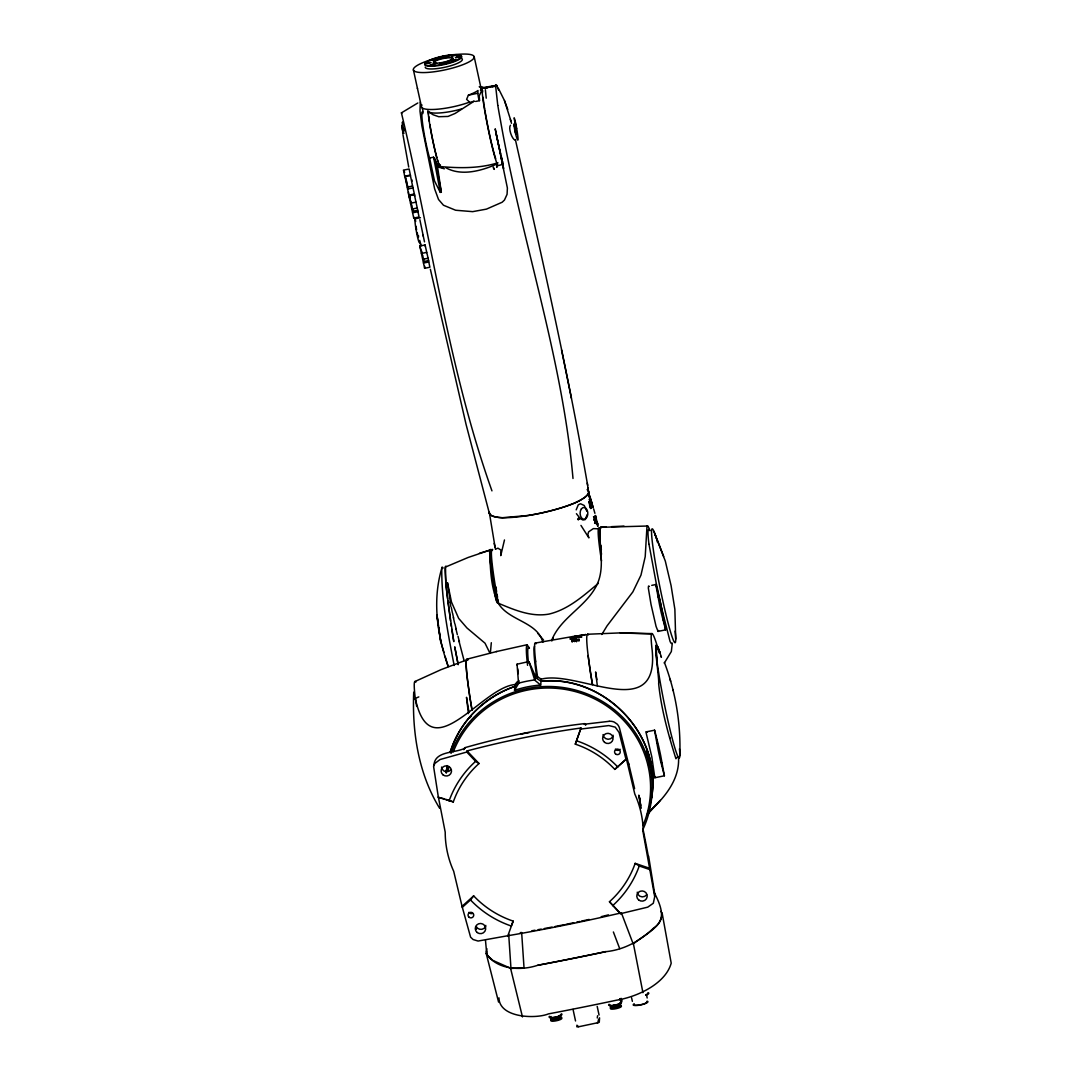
<?xml version="1.0" encoding="UTF-8"?>
<svg xmlns="http://www.w3.org/2000/svg" width="1081" height="1081" viewBox="0 0 1081 1081"><rect width="100%" height="100%" fill="white"/><g stroke="black" fill="none" stroke-linecap="round" stroke-linejoin="round"><path stroke-width="1.5" d="M679.814 755.754C680.935 724.054 675.76 692.124 664.41 662.477M579.024 640.992L578.767 639.209L576.268 639.587L576.524 640.776L576.295 638.871L574.416 639.155L574.646 641.641M574.389 639.871C568.687 640.938 577.024 641.506 578.767 639.803M433.94 765.564C434.467 750.714 454.723 753.389 464.722 748.295L464.816 747.701A497.557 324.624 -14.7 0 1 584.375 723.635L585.794 724.513M655.045 895.892L648.6 856.084M502.908 161.799L502.557 164.393L498.409 165.555A40.105 2.703 78.6 0 1 488.882 132.287A40.105 2.703 78.6 0 1 482.085 88.223L495.611 85.899L497.787 105.37M576.268 639.587L576.295 638.871M574.416 639.155L574.646 641.06L572.146 641.452M419.86 219.713L424.495 241.86M460.317 55.104L458.952 55.334L460.384 54.955M413.726 692.151C412.023 732.04 418.428 773.847 439.656 808.291M678.571 758.159C679.409 779.442 665.22 796.751 650.613 810.466L655.708 805.102L647.141 814.993M435.319 160.785A224.672 22.728 79.1 0 1 441.332 192.364L437.44 166.096A29.917 3.04 79.1 0 1 435.332 160.785L433.549 157.204L429.576 158.002A27.538 2.554 78.9 0 1 423.793 131.558A27.538 2.554 78.9 0 1 422.022 112.627A27.538 1.149 78.3 0 1 422.901 113.613M534.514 646.492L534.663 644.6M572.362 639.02L573.498 639.263M490.396 652.735L491.315 642.709M412.604 212.808L408.915 195.81L414.388 194.715L417.752 210.322A95.898 20.58 -12.2 0 0 417.955 211.727L419.077 216.984L413.739 218.065L412.604 212.808L417.955 211.727M412.834 210.376L412.983 208.957L413.55 211.579M413.739 218.065L413.834 217.092M420.428 217.713L415.118 218.781C413.996 222.362 419.82 250.738 419.779 240.347M418.577 235.847L418.374 237.496L417.982 236.226M423.482 263.034L419.806 246.036L425.076 244.982L428.603 260.562A110.532 23.728 -12.2 0 0 428.765 261.98L429.914 267.223L424.63 268.291L423.482 263.034L428.765 261.98M423.725 260.602L423.86 259.183M444.183 56.698L444.75 56.293A31.092 6.675 -12.2 0 1 469.749 61.522A31.092 6.675 -12.2 0 1 417.158 72.103A31.092 6.675 -12.2 0 1 444.21 56.401M424.63 268.291L424.819 266.358M480.464 90.101L481.437 91.169L479.167 95.912C480.626 108.222 476.91 92.885 478.005 90.52A31.092 6.675 -12.2 0 1 468.411 95.155L466.614 99.344L469.546 102.127A31.092 6.675 -12.2 0 1 435.251 109.384A31.092 6.675 -12.2 0 1 422.009 105.019M482.275 88.466L482.126 87.791A40.105 2.703 78.6 0 1 482.748 87.061M492.395 86.845L495.774 86.169L495.787 84.899A39.592 2.662 78.6 0 1 496.949 85.872M496.936 166.204L496.814 167.366L496.841 163.65L497.044 165.055M540.676 685.07L534.771 680.192L528.987 661.707L533.419 671.774A74.832 6.945 71.8 0 1 534.825 675.071L541.257 679.165L540.676 685.07A103.492 100.844 5.6 0 0 514.542 690.327L515.11 684.543L517.029 681.935M514.542 690.327L518.542 683.462L518.826 680.544L514.934 686.408C484.599 696.799 459.344 721.622 450.223 752.579M534.771 680.192L535.19 675.963M588.672 496.665L589.875 496.22L591.875 503.016L589.618 503.584L590.158 506.935M589.267 503.327L589.05 501.787L589.861 501.611L590.564 503.935L589.564 504.138M589.996 500.165L590.604 499.571L591.131 500.408L590.956 502.111M590.767 505.949L589.821 506.692L590.767 505.949L591.469 508.273L590.388 508.489M576.957 1025.153L576.795 1026.761L577.903 1026.923L597.752 1022.734L598.658 1019.207M577.781 1026.031L578.632 1026.599M597.577 1015.748L597.28 1017.991M646.046 753.849L647.424 753.849L646.776 753.43M646.979 753.092L645.911 751.633M647.195 756.754L647.951 756.051L646.546 756.335M647.951 758.578L648.654 758.43L647.478 753.281M648.654 758.43L648.005 758.146M649.14 765.591L650.613 764.456L649.33 759.443L650.37 767.01L650.613 764.456M651.762 774.199L651.411 770.699L650.005 770.983M651.357 777.428L652.113 776.861L651.411 777.009M570.173 639.384L572.646 638.439M446.237 773.037L447.102 765.578M591.469 505.449L592.415 505.313L592.185 506.381L589.875 496.22M587.199 514.502L585.172 519.65L582.902 519.988L580.213 518.583L576.43 513.691M446.264 771.293L447.318 765.686M650.154 868.475L635.169 863.354A96.114 93.642 5.6 0 1 609.454 901.743L620.386 913.715L647.735 907.148L653.302 903.27L654.708 896.73L643.263 833.127A99.047 96.506 5.6 0 0 634.777 793.981L626.412 758.93L614.805 769.402A96.114 93.642 5.6 0 0 575.295 744.147L581.024 727.999A949.091 924.768 5.6 0 0 467.06 750.93L466.762 752.038L475.613 761.348L479.018 763.524A96.114 93.642 5.6 0 0 453.304 801.913L438.386 797.346L433.589 766.524L434.819 763.456L440.089 759.524L466.762 752.038M650.316 803.588C666.626 739.431 606.117 673.882 541.054 681.26L535.054 677.382M576.187 509.854L578.294 504.773L580.565 503.773L584.24 505.489L586.861 511.218M585.672 725.135L584.375 723.635M443.142 568.066A61.914 4.27 78.6 0 0 442.115 567.187C432.103 599.644 437.062 635.02 448.21 666.585L445.088 656.235M579.254 637.804L579.146 636.074L581.335 635.75L581.592 636.939A80.913 5.446 78.6 0 0 581.483 637.29M441.764 567.552C441.372 600.468 447.993 633.263 454.155 665.491M650.37 802.075L651.1 798.994M651.465 797.467L651.586 796.954C662.491 734.175 603.536 674.801 541.04 681.246M485.41 926.93L485.788 925.404M612.778 736.783L613.157 735.256M581.335 635.75L581.078 637.033L569.93 638.101L578.997 636.628M587.105 489.652A53.455 11.472 -12.2 0 1 588.55 491.652L590.212 499.517L588.361 493.26A53.55 11.499 -12.2 0 1 573.808 503.354A53.523 11.486 -12.2 0 1 528.096 515.488L502.516 517.704A53.564 11.513 -12.1 0 1 489.328 512.489L495.274 548.432M648.33 811.263L649.992 805.129M498.949 997.844C499.3 1018.099 536.014 1019.059 548.472 1013.883A664.166 142.57 -12.2 0 0 616.481 1000.209C636.047 997.155 665.288 984.386 671.206 963.171L662.18 913.35L660.896 911.364M658.599 630.48L658.032 631.399L656.059 626.399L651.019 604.387L648.316 587.996L648.532 586.01L649.411 586.415M655.343 776.617L654.816 777.766L651.816 756.876L645.911 731.918L654.654 730.202L658.707 746.431A58.779 3.959 78.6 0 1 660.626 755.295L664.396 775.78L654.816 777.766M495.422 549.297L497.882 548.135L500.949 550.08L500.746 555.634L504.476 539.96M551.715 640.236C560.877 616.819 587.875 606.09 597.793 582.875C604.982 565.255 598.698 546.162 600.212 527.92A69.941 4.31 80.1 0 1 601.171 527.65M486.869 948.645L486.22 953.564L498.584 1002.114M515.232 140.206C511.867 139.314 508.111 127.923 510.475 125.234M507.611 936.403L513.178 921.12A96.114 93.642 5.6 0 1 473.667 895.865L462.06 906.337L470.6 937.173L473.113 939.538L478.072 941.051L508.002 935.7A1898.479 1849.821 5.6 0 0 620.251 913.107L620.386 913.715M575.295 744.147L581.024 727.999M450.088 752.39C459.493 721.608 484.504 696.61 514.934 686.408M417.82 102.992L401.416 112.856C431.508 238.401 448.385 368.553 491.95 490.869M513.178 921.12L511.299 926.025A100.641 98.06 5.6 0 1 470.505 899.946L462.236 907.391M677.76 756.497L675.922 758.754C668.355 734.661 661.18 709.082 658.64 683.624C659.707 678.787 649.911 620.791 661.423 657.343L661.018 656.383M647.357 814.074L647.654 813.398M551.823 641.006L553.121 638.101M458.371 55.185L459.033 55.361L457.493 55.523M614.805 769.402L626.412 758.93M601.806 634.506L607.022 625.913L632.858 591.902L640.979 575.119L645.208 556.688L646.992 526.285A61.914 4.175 78.6 0 1 650.005 530.717M590.564 503.935L590.915 503.314L591.469 508.273M526.204 662.153L517.056 664.207L518.542 683.462M463.79 749.673L464.722 748.295M589.861 501.611L589.01 502.152M463.884 749.052L464.816 747.701M589.564 502.043L590.267 504.354L589.469 505.07M664.275 663.139L671.342 651.519L672.301 643.357M470.505 899.946L473.667 895.865M452.682 58.428L452.169 59.293A9.499 2.04 -12.2 0 1 449.25 60.941M469.397 718.216L471.127 716.217M650.654 810.426L660.234 800.399M574.97 636.331L585.78 634.561L574.97 636.331L575.227 637.52M598.334 583.362C583.524 595.739 568.309 609.481 549.053 614.076C531.082 617.359 513.597 609.616 497.382 602.833M469.762 102.506L474.316 101.101L455.142 113.437L448.034 116.437L438.737 116.721L433.089 114.748L428.076 111.505L428.441 112.708A27.538 1.851 78.6 0 0 428.535 114.316M510.313 119.383L511.516 123.329M460.006 56.834L455.412 57.685L460.925 56.226L459.871 56.239M486.22 953.564C496.963 969.914 520.758 970.981 537.825 965.252A664.166 142.57 -12.2 0 0 605.833 951.672C624.291 949.848 640.493 940.713 653.627 928.038C667.288 919.62 660.126 904.405 654.532 893.055M441.886 56.725C438.954 59.455 452.263 54.401 441.886 56.725A18.985 4.081 -12.2 0 1 443.169 56.442L443.859 55.928M497.152 163.893C481.788 170.866 461.155 176.541 445.696 167.636M455.979 55.658L456.993 55.253M415.036 681.476L441.021 669.666L467.451 659.64A80.832 5.432 78.6 0 0 466.519 660.437M447.602 599.009L445.764 583.524L447.534 582.848L451.48 602.049L458.655 618.359L466.992 628.007L485.031 643.209L489.517 652.343M515.11 684.543C481.342 687.178 430.535 770.902 415.253 698.137A69.63 4.689 78.6 0 1 415.861 682.165M489.855 550.134L468.1 557.485L445.521 567.039L445.764 583.524M456.493 55.523L457.533 55.104M614.508 1005.749L616.67 1004.965L611.981 1005.776M608.441 914.864L601.279 916.674M479.478 553.269L491.004 549.824A69.968 5.094 77.2 0 0 489.639 551.378C490.409 567.809 490.598 584.956 496.855 600.387C505.665 620.899 537.257 620.562 542.851 642.303M557.674 1019.802L553.769 1020.302M457.277 55.266L459.52 54.874M595.145 519.718C598.198 519.069 594.307 511.381 595.05 518.353M472.1 710.136A81.251 5.459 78.6 0 1 467.073 659.14L496.882 651.465M597.374 1023.031L599.266 1022.234L599.563 1017.802M482.126 87.791L495.652 85.467M496.233 651.613L526.866 644.776M596.036 520.853C599.117 526.42 597.888 530.582 596.226 519.42M594.618 523.082L595.942 523.177L594.888 523.393M658.032 631.399L665.612 629.858L661.802 609.225A58.833 3.959 78.6 0 0 660.018 600.982L655.91 584.537L651.748 585.361M479.194 86.75L480.667 86.656L481.437 90.169L480.64 90.331M479.937 87.021L480.721 86.858L474.181 56.725M484.977 87.926L487.693 87.372M490.396 86.831L495.814 85.737M485.612 88.21L487.869 87.75M480.599 89.912L481.437 90.169M468.411 95.155L477.734 93.277M475.626 101.465L479.545 100.668M404.348 129.761L402.686 130.098L402.24 125.234L402.7 128.558L403.983 128.95M402.497 129.49L404.132 129.152M402.51 130.274L404.105 130.639M403.916 133.274C402.146 133.868 402.213 129.585 404.091 130.909M402.97 133.017L403.713 132.868M403.348 170.149L409.131 168.987L410.361 175.068L404.672 176.217L403.618 170.582M404.672 176.217L410.442 175.662A104.776 19.053 -10.8 0 1 410.415 175.054M414.239 194.012L408.767 195.121L407.253 187.148L412.577 186.081L414.591 194.877M407.456 189.053L412.983 187.932M410.523 203.228L415.942 202.147M412.239 209.011L417.252 207.998M412.753 211.322L417.752 210.322M421.414 253.467L426.684 252.4M423.13 259.237L428.103 258.237M423.63 261.561L428.603 260.562M591.023 502.881L591.82 502.719L593.037 507.448L592.415 505.313M589.523 504.503L590.267 504.354M590.848 504.719L591.645 504.557M590.618 504.868L592.361 504.516M590.591 505.192L592.402 504.827M592.05 507.178L593.037 506.989M593.496 516.704L594.861 516.799L595.766 519.623L596.063 521.258L594.861 521.501M593.766 517.015L594.861 516.799M593.928 519.069L594.942 518.866L594.523 516.488M594.199 519.38L595.293 519.164M594.564 519.866L595.766 519.623M593.78 520.245L595.199 520.501L595.563 522.88M595.847 522.082L597.117 521.826A115.181 25.012 -10.4 0 1 597.334 522.731L597.752 524.407A116.572 24.89 -7.6 0 0 597.536 523.515M445.831 583.781L447.534 582.848M645.857 752.065L646.56 751.917M646.654 755.349L648.046 755.065M646.587 755.903L647.992 755.633M648.884 761.281L649.586 761.132M648.641 762.983L650.032 762.7M648.451 764.875L649.843 764.591M649.965 771.415L651.37 771.131M535.433 643.046L575.335 636.087L575.619 637.304M589.213 499.287L590.334 499.071M457.371 55.685L459.033 55.672M616.156 1008.06L613.143 1008.046M573.214 638.331L575.43 638.047M574.673 640.344L576.551 640.06M577.781 640.587L579.024 640.398M589.956 505.138L591.402 504.922M589.888 505.692L591.05 505.516M596.185 523.717L597.496 523.515L597.117 521.826M581.592 636.939L579.402 637.263L579.146 636.074M581.24 728.999L608.806 725.567L615.265 727.148L619.089 732.472L626.061 759.565M584.253 724.243L609.211 721.311M589.307 499.99L590.807 499.827L591.793 504.07L590.807 499.827M444.345 168.785L437.413 166.798M655.802 584.537L659.613 605.171A58.833 3.959 78.6 0 0 661.396 613.413L665.612 629.858M541.257 679.165C577.795 669.517 659.153 723.986 652.181 650.316A69.833 4.702 78.6 0 1 657.572 647.222M606.063 527.001L600.617 527.312L647.654 526.015M520.312 932.606L521.65 932.525L524.028 967.873L510.962 968.441L492.841 960.401L487.788 955.807L486.693 953.456L485.491 940.443M611.549 526.663L623.98 526.109M587.942 634.236L619.481 632.925L651.559 633.898M620.237 632.98L652.086 633.601M439.967 166.555C459.344 168.231 479.153 168.622 497.936 162.799A37.389 2.513 78.6 0 1 497.584 162.88M442.805 167.758L437.44 166.096M401.416 112.856L402.132 112.951M664.396 775.78L660.207 759.524A58.779 3.959 78.6 0 1 658.288 750.66L654.518 730.175M528.555 647.33L529.433 648.019M597.225 528.758L593.32 528.623L588.632 531.825L587.834 534.555L588.902 537.892L580.956 525.407M438.386 797.346L444.318 798.832M445.818 799.345L453.304 801.913M635.169 863.354L639.249 865.976L649.924 869.624M420.279 102.154L419.996 111.14L421.874 125.842L434.63 188.864L438.521 199.485L443.48 205.241L455.642 210.241L472.667 211.646L486.423 209.133L502.152 202.242L504.462 200.053L507.07 194.323L507.394 188.053L495.193 128.842L503.611 168.555L501.192 157.718M646.411 731.796L647.114 732.229M587.686 634.29L588.51 634.885M527.136 644.844L529.231 647.924M594.942 518.866L594.347 518.434L594.604 520.083M467.073 659.14L468.046 659.937M537.919 633.52L543.554 640.033M596.063 521.258L595.942 523.177M467.06 750.93L479.018 763.524M609.454 901.743L620.251 913.107M536.311 643.681L535.703 643.114A83.251 5.581 78.3 0 0 534.609 644.344M493.368 167.893L494.301 169.379L493.274 167.055M404.699 172.352L404.159 171.474M405.861 178.162L405.402 177.419L407.01 184.81L406.605 180.919M498.355 88.304L504.462 100.56L510.908 120.869M591.618 502.016L590.848 500.368M679.463 748.849A57.631 3.878 78.6 0 1 671.896 737.215A57.631 3.878 78.6 0 1 657.018 661.572L656.099 645.33L657.748 646.654L660.032 652.721M655.059 534.419L665.315 561.093L671.085 585.605L674.868 609.279L675.706 639.087M653.91 531.393L663.666 556.445M621.332 912.729L633.169 943.848M613.373 931.971L619.697 948.618M507.759 109.465L504.462 100.56M646.614 751.498L647.897 756.619M589.753 505.003L590.253 506.597M489.396 513.448L466.087 424.468L430.373 269.318M659.64 651.951L656.316 645.195L655.735 649.086L657.018 661.572M647.951 756.051L648.303 757.24M438.602 627.21L440.737 641.682L443.953 652.343M595.928 517.556L595.901 518.191M593.631 508.854L594.915 513.326M408.915 195.81L410.104 199.85M410.699 201.863L411.293 203.89L410.794 200.904M419.806 246.036L420.995 250.076M421.576 252.103L422.171 254.116L421.671 251.13M670.085 679.26L670.625 681.273M672.882 689.624L673.152 690.624M669.666 736.945L670.058 738.418M464.1 660.68L458.844 640.614M422.266 108.262L423.252 112.005M596.009 517.502L596.685 520.704M628.723 764.389L619.508 728.216A9.526 9.283 5.6 0 0 617.008 723.973L614.197 722.081A9.526 9.283 5.6 0 0 609.211 721.311M457.317 634.574L455.844 628.48M510.651 968.617L522.461 1016.924M462.06 906.337L453.696 871.286A99.047 96.506 5.6 0 1 445.21 832.14L438.318 796.792M628.52 762.997L634.601 788.603M422.995 235.239L423.198 236.104M515.38 139.571C541.27 254.562 567.566 369.58 587.713 485.747L587.28 483.112M413.428 69.968L417.482 88.588M454.574 623.021L453.371 617.575M661.221 606.536L670.017 641.29A58.09 3.905 78.6 0 0 671.896 643.141M480.586 86.466L481.315 89.777M517.11 664.139L517.286 665.274M417.388 88.156L421.387 106.397M494.193 543.405L495.044 547.297M589.05 501.787L589.307 502.962M589.645 505.881L589.821 506.692M496.017 133.504L496.125 133.99A40.308 1.689 78.3 0 0 499.827 150.245M576.835 636.047L577.105 637.236M576.268 640.182L576.524 641.776M571.89 640.263L572.146 642.033M443.818 57.361L444.088 56.253A18.985 4.081 -12.2 0 1 445.453 55.996M646.397 994.385L647.181 998.006M631.574 997.709L632.371 1001.33M597.185 1006.37L599.063 1015.045M415.118 218.781L415.685 221.416M420.982 245.887L420.185 242.185L420.685 245.171M404.997 176.757L407.253 187.148M417.158 232.51L417.725 235.104M573.038 1009.397L575.538 1020.977M571.417 398.227L561.539 349.96M425.076 244.982L425.36 246.373M656.424 584.308L649.005 544.297M416.59 229.902L416.023 226.294M458.087 664.126L454.723 646.843L458.195 664.707M412.577 186.081L410.442 175.662M452.331 612.603L451.358 607.698M429.576 158.002L434.508 180.919L440.291 192.472A223.862 22.687 79.1 0 0 433.549 157.204M408.713 167.082L402.943 134.598M642.925 992.669L633.452 943.902C643.276 935.051 661.342 928.201 662.18 913.35M641.263 808.21L638.817 795.13L640.547 805.534L639.763 797.832L640.033 804.291M450.52 603.117L447.561 583.429M416.685 706.461L415.28 698.407L418.806 696.894M409.794 194.931L410.294 197.918M422.725 255.292L423.198 258.143M411.834 205.066L412.307 207.917M451.75 629.277L453.804 641.641L447.791 600.766M588.267 490.301L587.807 486.855L587.915 488.004M450.872 623.548L451.304 626.372M588.307 489.869L588.618 492.598A54.212 11.634 -12.2 0 1 573.957 503.368L570.146 504.827A54.239 11.648 -12.2 0 1 506.03 517.731L502.368 517.772A54.226 11.634 -12.2 0 1 489.288 512.38M450.466 620.791L446.588 589.929A203.674 13.702 78.6 0 1 446.169 585.524M440.737 641.682L436.954 614.886L438.373 625.602M651.411 770.699L652.059 777.293M588.132 655.518L590.131 670.652A83.548 5.621 78.6 0 0 592.429 684.611M415.428 699.61L415.293 698.529M597.374 686.111L595.604 671.95A83.548 5.621 78.6 0 0 596.874 679.706M517.718 668.882L518.285 673.679M407.794 185.851L408.118 188.932M408.442 192.026L408.767 195.121M468.411 713.609L466.506 697.299A82.602 5.554 78.6 0 0 469.019 712.352M485.369 89.696L486.22 98.168M402.659 130.139L402.186 125.342L402.632 130.936M403.051 129.139L403.24 131.085M403.024 131.963L403.159 133.422M402.835 131.558L402.456 122.018L402.713 124.842M476.41 929.336L476.153 926.417A5.216 5.094 5.6 0 0 485.558 926.606M508.678 934.025L510.962 968.441M572.998 478.478C562.242 356.365 521.191 239.469 500.219 119.005A39.592 2.662 78.6 0 1 497.828 105.492M486.545 951.05L486.693 953.456M446.804 55.766A18.985 4.081 -12.2 0 1 461.128 58.009A18.985 4.081 -12.2 0 1 436.994 65.806A18.985 4.081 -12.2 0 1 426.211 62.428M426.792 62.036A18.985 4.081 -12.2 0 1 433.049 59.212M434.197 58.82A18.985 4.081 -12.2 0 1 436.616 58.063M437.886 57.698A18.985 4.081 -12.2 0 1 440.494 57.036M434.981 63.266A9.499 2.04 -12.2 0 1 441.521 58.901A9.499 2.04 -12.2 0 1 452.439 58.928M448.129 61.347A9.499 2.04 -12.2 0 1 445.588 62.117M444.223 62.455A9.499 2.04 -12.2 0 1 440.116 63.198M436.616 63.428A9.499 2.04 -12.2 0 1 435.711 63.374M452.507 58.793A9.972 2.135 -12.2 0 1 436.481 63.117A9.972 2.135 -12.2 0 1 439.805 58.766A9.972 2.135 -12.2 0 1 452.79 58.428M495.706 158.731A37.389 2.513 78.6 0 1 484.977 110.803M484.72 109.249A37.389 2.513 78.6 0 1 484.018 104.803M483.815 103.411A37.389 2.513 78.6 0 1 483.018 97.304M482.626 92.155A37.389 2.513 78.6 0 1 482.666 90.601M440.332 164.785A29.538 1.986 78.6 0 1 434.576 148.894A29.538 1.986 78.6 0 1 428.076 111.505L428.184 111.465A25.633 5.5 -12.2 0 1 427.873 110.843M461.56 108.951A25.633 5.5 -12.2 0 1 429.238 112.181M439.413 164.528A27.538 1.851 78.6 0 1 438.629 163.069M438.116 161.65A27.538 1.851 78.6 0 1 437.521 159.799M436.873 157.556A27.538 1.851 78.6 0 1 429.873 124.531M429.414 121.491A27.538 1.851 78.6 0 1 428.725 116.343M461.519 58.415A18.985 4.081 -12.2 0 1 446.642 66.846A18.985 4.081 -12.2 0 1 425.225 67.157M414.672 196.201A215.227 131.22 -8.4 0 1 414.388 194.715M496.99 85.926A39.538 2.648 78.6 0 1 498.503 90.047M587.956 490.328A54.212 11.634 -12.2 0 1 588.659 492.166M437.575 164.204A27.538 1.851 78.6 0 1 434.535 157.826M437.967 164.001A29.538 1.986 78.6 0 1 435.103 160.596M502.273 159.664A40.308 1.689 78.3 0 1 501.53 156.988M500.706 153.826A40.308 1.689 78.3 0 1 500.125 151.489M411.969 181.23A107.195 61.874 -14.2 0 1 411.915 179.851M498.017 601.509A69.481 4.675 78.6 0 1 492.733 549.743M601.522 560.917A69.481 4.675 78.6 0 1 600.347 529.501M445.804 581.375A212.187 14.269 78.6 0 1 445.507 577.497A221.646 14.904 78.6 0 1 445.183 572.173L445.183 572.173A62.13 4.175 78.6 0 1 446.291 566.512M527.555 665.328A83.507 5.635 79 0 1 527.109 644.749M601.36 549.972A68.833 4.243 80.1 0 1 600.847 545.189M600.293 539.122A68.833 4.243 80.1 0 1 600.495 528.339M601.522 554.269A68.833 4.635 78.6 0 1 600.455 528.555M660.937 604.792A58.185 0.959 78 0 1 656.572 584.537M648.911 543.946A58.104 3.919 78.6 0 1 649.546 530.393M535.69 661.802A83.399 5.527 78.8 0 1 534.622 646.979M537.676 677.692A83.494 5.635 78.6 0 1 535.379 660.586M592.523 684.368A81.805 5.5 78.6 0 1 587.969 634.385M528.46 662.815A80.683 5.432 78.7 0 1 528.555 647.33M536.635 676.557A80.562 5.419 78.6 0 1 536.217 673.625M536.162 673.179A80.562 5.419 78.6 0 1 534.5 646.397M495.922 595.212A68.468 5.094 77.1 0 1 491.044 550.77M496.03 595.442A68.535 4.608 78.6 0 1 491.855 550.715M496.206 600.86A72.062 6.081 76.7 0 1 494.53 592.82M497.057 602.576A72.157 4.851 78.6 0 1 495.76 595.415M498.503 602.793A52.212 3.513 78.6 0 1 498.003 599.969M497.53 597.185A52.212 3.513 78.6 0 1 497.084 594.482M496.598 591.537A52.212 3.513 78.6 0 1 495.882 586.888M459.466 642.033A68.035 3.702 74.4 0 1 458.006 636.29M456.236 629.318A94.574 8.878 73.2 0 1 454.966 623.913M453.601 618.075A123.639 14.323 72.2 0 1 452.561 613.116M450.885 606.63A150.881 17.891 72.1 0 1 450.047 602.063M675.125 631.088A58.063 3.905 78.6 0 1 668.599 624.98A58.063 3.905 78.6 0 1 653.235 549.04A58.063 3.905 78.6 0 1 656.397 538.541M656.748 539.73A58.063 3.905 78.6 0 1 657.491 542.297M657.937 648.505A69.833 4.702 78.6 0 1 659.113 652.681M466.343 661.383A80.832 5.432 78.6 0 0 467.6 680.476L469.519 695.097A82.602 5.554 78.6 0 0 472.032 710.352M451.115 753.281A103.492 100.844 5.6 0 1 586.969 693.84A103.492 100.844 5.6 0 1 643.209 828.83M446.25 772.55A103.492 100.844 5.6 0 1 447.439 766.024M518.529 683.206A108.235 105.465 5.6 0 1 534.717 679.949M639.249 865.976A100.641 98.06 5.6 0 1 612.697 905.621M449.061 800.994A100.641 98.06 5.6 0 1 475.613 761.348M576.997 740.944A100.641 98.06 5.6 0 1 617.805 767.024M589.145 919.431A639.668 310.085 -13.5 0 1 581.416 921.12M579.875 921.444A639.668 310.085 -13.5 0 1 576.781 922.107M573.687 922.755A639.668 310.085 -13.5 0 1 565.958 924.35M564.417 924.66A639.668 310.085 -13.5 0 1 555.134 926.485M552.04 927.079A639.668 310.085 -13.5 0 1 548.945 927.674M547.405 927.957A639.668 310.085 -13.5 0 1 544.311 928.538M541.203 929.106A639.668 310.085 -13.5 0 1 538.108 929.674M535.014 930.228A639.668 310.085 -13.5 0 1 531.92 930.768M605.86 951.564A664.477 142.638 -12.2 0 1 537.825 965.252M642.938 828.776A521.718 146.719 81.5 0 1 648.141 855.274M521.096 734.161A98.533 96.006 5.6 0 1 529.285 732.58M643.249 828.492A98.533 96.006 5.6 0 1 643.181 831.559M453.317 751.808A101.938 99.33 5.6 0 1 585.997 695.097A101.938 99.33 5.6 0 1 642.979 825.506M448.034 771.212A101.938 99.33 5.6 0 1 448.899 766.591M472.559 913.364A2.851 2.77 5.6 0 1 468.924 912.337M450.912 769.726A5.216 5.094 5.6 0 1 441.521 767.091M612.454 737.201A5.216 5.094 5.6 0 1 603.049 734.58M620.116 749.282A2.851 2.77 5.6 0 1 615.427 749.106M646.614 894.838A5.216 5.094 5.6 0 1 637.222 892.217M561.336 1013.789A6.648 1.432 -12.2 0 1 555.661 1017.059A6.648 1.432 -12.2 0 1 549.513 1016.302M560.377 1014.654A5.891 1.27 -12.2 0 1 559.404 1016.572A5.891 1.27 -12.2 0 1 551.702 1018.113A5.891 1.27 -12.2 0 1 551.067 1016.532M559.796 1015.613A4.27 0.919 -12.2 0 1 553.472 1017.613M559.485 1017.572A3.797 0.811 -12.2 0 1 556.229 1019.437A3.797 0.811 -12.2 0 1 552.729 1019.005M559.363 1016.275A3.797 0.811 -12.2 0 1 555.972 1018.072A3.797 0.811 -12.2 0 1 552.256 1017.802M559.282 1016.032A4.27 0.919 -12.2 0 1 556.188 1018.126A4.27 0.919 -12.2 0 1 552.067 1017.653M558.985 1016.991A5.608 1.203 -12.2 0 1 560.499 1018.478A5.608 1.203 -12.2 0 1 552.377 1020.302A5.608 1.203 -12.2 0 1 552.567 1018.437M560.836 1017.91A5.608 1.203 -12.2 0 1 559.917 1019.734A5.608 1.203 -12.2 0 1 552.58 1021.207A5.608 1.203 -12.2 0 1 551.972 1019.694M620.926 1001.736A6.648 1.432 -12.2 0 1 615.251 1005.006A6.648 1.432 -12.2 0 1 609.103 1004.249M619.981 1002.6A5.891 1.27 -12.2 0 1 615.711 1005.506A5.891 1.27 -12.2 0 1 610.035 1004.83M619.386 1003.56A4.27 0.919 -12.2 0 1 617.589 1004.6M616.521 1004.938A4.27 0.919 -12.2 0 1 613.076 1005.56M619.075 1005.519A3.797 0.811 -12.2 0 1 615.819 1007.397A3.797 0.811 -12.2 0 1 612.319 1006.952M618.954 1004.222A3.797 0.811 -12.2 0 1 615.994 1005.925A3.797 0.811 -12.2 0 1 611.724 1005.965M618.873 1003.979A4.27 0.919 -12.2 0 1 616.211 1005.979A4.27 0.919 -12.2 0 1 611.373 1005.843M618.575 1004.938A5.608 1.203 -12.2 0 1 620.318 1006.303A5.608 1.203 -12.2 0 1 612.562 1008.235A5.608 1.203 -12.2 0 1 611.373 1006.735M618.778 1005.843A5.608 1.203 -12.2 0 1 620.508 1007.208A5.608 1.203 -12.2 0 1 612.765 1009.141A5.608 1.203 -12.2 0 1 611.562 1007.641M621.17 998.344A5.891 1.27 -12.2 0 1 619.926 999.06M619.926 998.844A4.27 0.919 -12.2 0 1 619.872 999.439M619.535 999.641A5.608 1.203 -12.2 0 1 620.899 1000.965M621.224 1000.628A5.608 1.203 -12.2 0 1 621.102 1001.884M647.073 1001.155A7.594 1.635 -12.2 0 1 640.398 1004.992A7.594 1.635 -12.2 0 1 634.209 1003.736M646.587 1002.6A6.648 1.432 -12.2 0 1 639.628 1004.925A6.648 1.432 -12.2 0 1 634.088 1004.776M647.033 1001.817A6.648 1.432 -12.2 0 1 646.992 1002.182M647.938 992.642A7.594 1.635 -12.2 0 1 645.654 995.29M647.451 994.088A6.648 1.432 -12.2 0 1 645.627 995.033M513.813 124.301L515.002 131.571A18.985 1.284 78.6 0 0 518.002 139.638A18.985 1.284 78.6 0 0 515.786 123.558C510.597 103.208 519.907 144.611 513.813 124.301M578.416 518.218L578.227 519.542L578.416 518.218M578.213 519.502L579.511 518.948L578.227 519.542M515.529 124.072L516.448 128.693L515.529 124.072M515.002 129.382L515.934 134.003L515.002 129.382M657.883 593.928L658.653 597.807L657.883 593.928M662.788 616.589L663.572 620.467L662.788 616.589M656.653 739.809L657.397 743.498L656.653 739.809M661.558 762.456L662.302 766.159L661.558 762.456M426.36 63.32L430.751 62.509L426.36 63.32M430.873 60.09L435.278 59.279L430.873 60.09M430.414 64.819L434.805 64.009L430.414 64.819M440.656 63.725L445.048 62.914L440.656 63.725M451.561 55.928L455.952 55.117L451.561 55.928M451.101 60.658L455.493 59.847L451.101 60.658M434.589 65.482A18.512 3.973 -12.2 0 0 461.222 56.266A18.512 3.973 -12.2 0 0 433.535 58.671A18.512 3.973 -12.2 0 0 434.589 65.482M581.362 508.921A5.918 3.865 88.7 0 0 582.808 518.975A5.918 3.865 88.7 0 0 587.753 512.205A5.918 3.865 88.7 0 0 581.362 508.921M604.563 742.363A5.216 5.094 5.6 0 0 612.995 739.215A5.216 5.094 5.6 0 0 605.955 733.661A5.216 5.094 5.6 0 0 604.563 742.363M615.616 754.011A2.851 2.77 5.6 0 0 620.224 752.308A2.851 2.77 5.6 0 0 616.373 749.268A2.851 2.77 5.6 0 0 615.616 754.011M477.194 932.511A5.216 5.094 5.6 0 0 485.626 929.363A5.216 5.094 5.6 0 0 478.586 923.809A5.216 5.094 5.6 0 0 477.194 932.511M469.113 917.256A2.851 2.77 5.6 0 0 473.708 915.539A2.851 2.77 5.6 0 0 469.87 912.513A2.851 2.77 5.6 0 0 469.113 917.256M443.034 774.874A5.216 5.094 5.6 0 0 451.466 771.726A5.216 5.094 5.6 0 0 444.413 766.172A5.216 5.094 5.6 0 0 443.034 774.874M638.722 900A5.216 5.094 5.6 0 0 647.154 896.852A5.216 5.094 5.6 0 0 640.114 891.285A5.216 5.094 5.6 0 0 638.722 900"/></g></svg>
